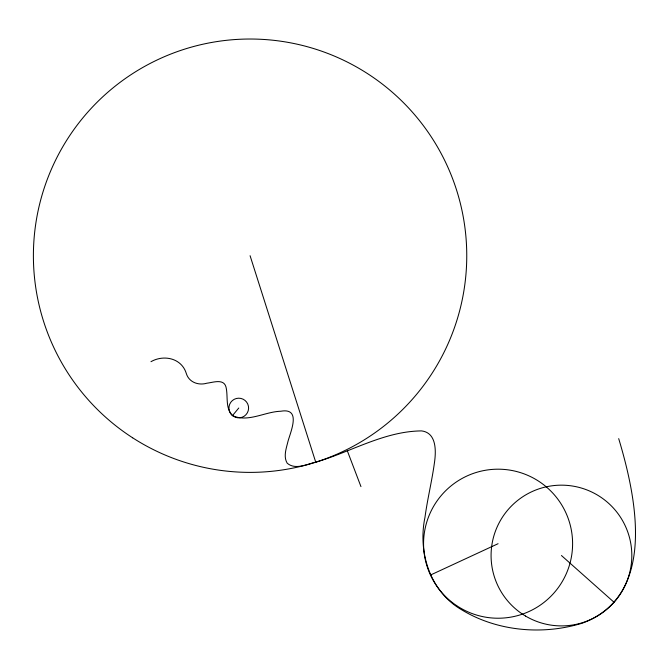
<?xml version="1.0" encoding="UTF-8"?>
<svg xmlns="http://www.w3.org/2000/svg" width="669" height="669" viewBox="0 0 669 669"><rect width="100%" height="100%" fill="white"/><g stroke="black" fill="none" stroke-linecap="round" stroke-linejoin="round"><path stroke-width="1" d="M150.968 361.686C163.938 354.261 181.717 358.283 186.291 373.453C188.976 382.384 198.534 385.687 206.938 383.195C213.051 382.492 223.647 378.428 225.971 386.925C228.313 396.349 224.985 408.023 232.503 415.591L238.766 408.023M430.468 575.047L498.079 543.705M232.503 415.591C247.89 422.783 264.815 411.694 280.763 411.243C301.476 407.53 290.814 431.187 288.005 441.281C286.34 448.28 283.171 456.442 287.185 463.191C295.506 470.366 307.514 463.901 316.688 461.894C351.493 451.583 384.566 431.212 421.587 430.903C436.991 432.835 436.104 451.809 434.357 463.333C431.856 481.387 427.424 499.124 424.999 517.196C417.74 551.85 429.707 591.12 461.401 609.626C497.1 631.444 542.818 635.383 582.473 623.098C657.368 595.218 636.236 496.975 618.7 438.63M561.45 555.529L614.05 602.267M347.303 450.755L360.951 486.597M250.081 255.709L315.743 462.204M233.456 416.285A9.826 9.826 0 0 0 248.584 408.491A9.826 9.826 0 0 0 234.267 399.284A9.826 9.826 0 0 0 233.456 416.285M456.659 605.654A74.518 74.518 0 0 0 572.438 548.605A74.518 74.518 0 0 0 465.139 476.863A74.518 74.518 0 0 0 456.659 605.654M525.508 616.032A70.37 70.37 0 0 0 631.812 556.399A70.37 70.37 0 0 0 527.021 494.157A70.37 70.37 0 0 0 525.508 616.032M132.654 437.81A216.681 216.681 0 0 0 466.494 266.346A216.681 216.681 0 0 0 151.077 62.961A216.681 216.681 0 0 0 132.654 437.81"/></g></svg>
